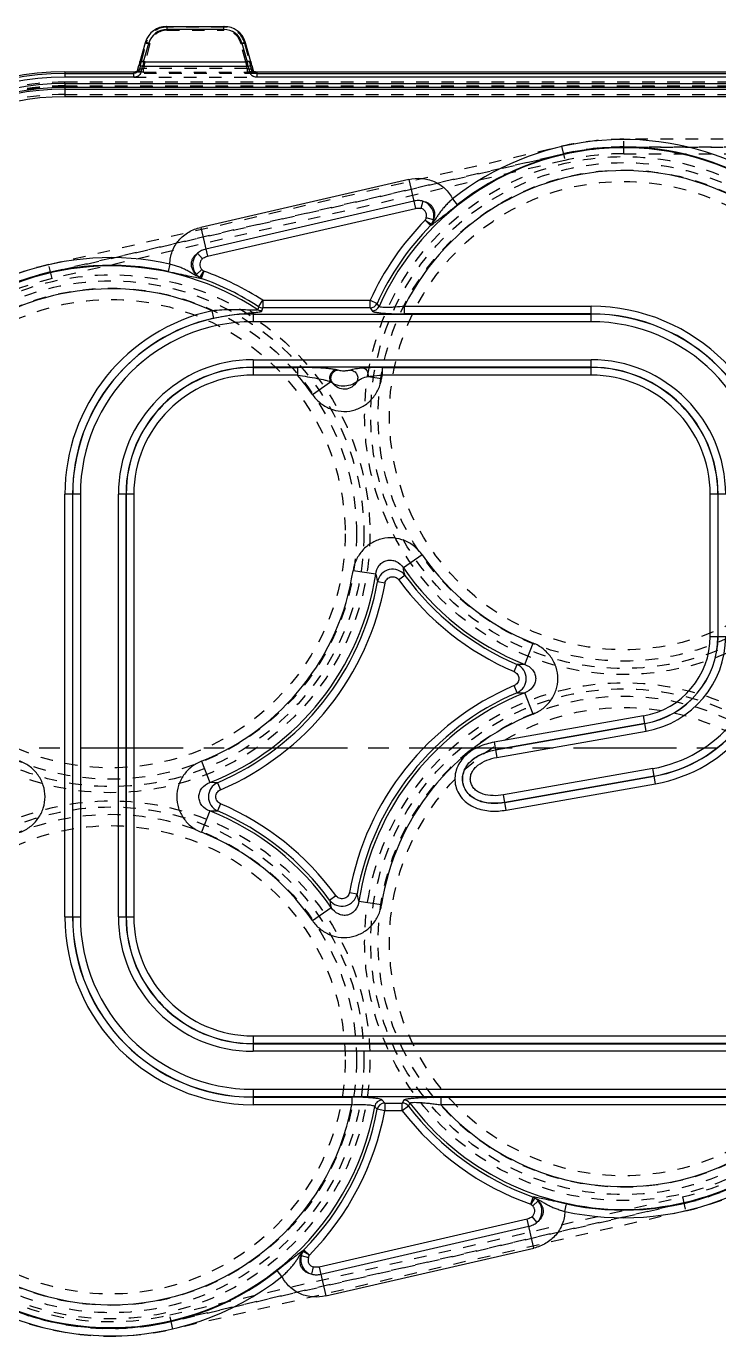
# Model space of a CAD drawing. Header units: millimetres. Extents: x -685 to 1888, y -6001 to 855.
# Drawn here: x 411.1 to 501.2, y -572.6 to -401 of the extents above; entities that cross this region are included whole.
import ezdxf

# ---------------------------------------------------------------- set-up
doc = ezdxf.new("R2010")
doc.units = ezdxf.units.MM
doc.header["$LTSCALE"] = 16.335
doc.linetypes.add('CENTER', pattern=[0.6, 0.375, -0.075, 0.075, -0.075])
doc.linetypes.add('HIDDEN', pattern=[0.2, 0.1, -0.1])
doc.layers.get('0').update_dxf_attribs({"linetype": 'CONTINUOUS'})
doc.layers.add('DEFAULT_2', color=8, linetype='HIDDEN')

msp = doc.modelspace()

# ---------------------------------------------------------------- linework, layer by layer
at = {"color": 7, "linetype": 'Continuous'}
for p, q in [((429.362, -400.997), (429.362, -401.399)), ((429.362, -400.997), (436.758, -400.997)), ((436.758, -401.399), (429.362, -401.399)), ((436.758, -401.399), (436.758, -400.997)), ((426.518, -403.161), (425.838, -405.6)), ((426.32, -405.632), (427.001, -403.192)), ((439.12, -403.192), (439.8, -405.632)), ((440.282, -405.601), (439.602, -403.161)), ((425.527, -406.751), (425.704, -406.091)), ((426.01, -406.88), (425.527, -406.751)), ((426.186, -406.22), (425.704, -406.091)), ((426.01, -406.88), (426.186, -406.22)), ((439.934, -406.22), (426.186, -406.22)), ((426.32, -405.632), (439.8, -405.632)), ((440.417, -406.091), (439.934, -406.22)), ((439.934, -406.22), (440.111, -406.88)), ((440.417, -406.091), (440.593, -406.751)), ((416.06, -406.923), (416.06, -407.625)), ((416.06, -406.923), (425.325, -406.923)), ((416.06, -407.126), (425.038, -407.126)), ((425.038, -407.625), (416.06, -407.625)), ((416.06, -408.457), (416.06, -410.16)), ((416.06, -408.457), (630.06, -408.457)), ((425.291, -406.932), (425.038, -407.126)), ((425.038, -407.625), (425.038, -407.126)), ((425.325, -406.923), (425.42, -406.913)), ((425.425, -406.912), (425.42, -406.913)), ((425.44, -406.908), (425.425, -406.912)), ((440.7, -406.913), (440.677, -406.907)), ((440.795, -406.923), (440.7, -406.913)), ((440.795, -406.923), (605.325, -406.923)), ((440.813, -406.926), (440.795, -406.923)), ((441.083, -407.126), (440.838, -406.938)), ((441.083, -407.625), (441.083, -407.126)), ((441.083, -407.126), (605.038, -407.126)), ((605.038, -407.625), (441.083, -407.625)), ((630.06, -408.955), (416.06, -408.955)), ((416.06, -409.162), (630.06, -409.162)), ((630.06, -410.16), (416.06, -410.16)), ((460.831, -420.924), (433.758, -427.164)), ((460.831, -420.924), (461.701, -424.698)), ((461.483, -423.755), (434.411, -429.994)), ((462.664, -423.761), (462.423, -424.699)), ((466.539, -423.457), (467.155, -424.238)), ((434.628, -430.938), (461.7, -424.698)), ((433.758, -427.164), (434.628, -430.938)), ((463.676, -426.933), (462.967, -426.235)), ((462.967, -426.235), (463.799, -426.732)), ((464.035, -426.203), (463.109, -425.92)), ((433.352, -430.517), (433.979, -431.255)), ((429.735, -431.94), (429.522, -432.912)), ((433.188, -433.313), (433.897, -432.653)), ((433.632, -433.685), (434.162, -432.875)), ((434.162, -432.875), (433.83, -433.812)), ((441.297, -437.499), (441.176, -437.893)), ((441.297, -437.499), (441.839, -436.665)), ((441.721, -438.056), (441.839, -437.66)), ((441.839, -436.665), (441.839, -437.66)), ((441.839, -436.665), (455.8, -436.665)), ((455.8, -437.66), (441.839, -437.66)), ((455.8, -437.66), (455.8, -436.665)), ((455.8, -436.665), (456.705, -437.077)), ((455.8, -437.66), (456.056, -438.056)), ((456.964, -437.466), (456.705, -437.077)), ((460.277, -438.432), (460.277, -437.438)), ((460.277, -437.438), (484.56, -437.438)), ((484.56, -439.449), (484.56, -437.438)), ((435.458, -438.993), (435.242, -438.022)), ((440.56, -438.267), (440.56, -439.449)), ((440.56, -438.454), (484.56, -438.454)), ((484.56, -438.432), (460.277, -438.432)), ((484.56, -439.449), (440.56, -439.449)), ((440.56, -444.397), (440.56, -446.408)), ((440.56, -444.397), (484.56, -444.397)), ((484.56, -446.408), (484.56, -444.397)), ((484.56, -445.392), (440.56, -445.392)), ((440.56, -445.414), (446.359, -445.414)), ((446.359, -445.414), (446.359, -446.408)), ((457.36, -445.414), (457.36, -446.408)), ((457.361, -445.414), (484.56, -445.414)), ((446.359, -446.408), (440.56, -446.408)), ((448.286, -448.918), (450.669, -447.27)), ((455.555, -446.577), (457.291, -446.843)), ((484.56, -446.408), (457.36, -446.408)), ((416.075, -516.923), (416.075, -461.923)), ((418.086, -461.923), (416.075, -461.923)), ((417.069, -461.923), (417.069, -516.923)), ((417.091, -516.923), (417.091, -461.923)), ((418.086, -461.923), (418.086, -516.923)), ((423.035, -516.923), (423.035, -461.923)), ((425.046, -461.923), (423.035, -461.923)), ((424.029, -461.923), (424.029, -516.923)), ((424.051, -516.923), (424.051, -461.923)), ((425.046, -461.923), (425.046, -516.923)), ((500.075, -480.423), (500.075, -461.923)), ((502.086, -461.923), (500.075, -461.923)), ((501.069, -461.923), (501.069, -480.423)), ((501.091, -480.423), (501.091, -461.923)), ((462.585, -469.812), (460.131, -471.51)), ((456.529, -472.34), (453.58, -471.888)), ((456.529, -472.34), (456.771, -473.3)), ((457.749, -473.476), (456.771, -473.3)), ((460.334, -472.479), (459.531, -473.066)), ((500.075, -480.423), (502.086, -480.423)), ((475.922, -484.075), (477.024, -481.302)), ((474.54, -485.009), (474.931, -484.094)), ((475.922, -484.075), (474.931, -484.094)), ((474.931, -487.752), (474.54, -486.837)), ((477.024, -490.543), (475.922, -487.771)), ((491.386, -490.778), (471.944, -494.206)), ((491.735, -492.758), (491.386, -490.778)), ((491.559, -491.757), (472.117, -495.186)), ((472.12, -495.207), (491.563, -491.779)), ((471.944, -494.206), (472.293, -496.187)), ((472.293, -496.187), (491.735, -492.758)), ((433.846, -496.687), (434.949, -499.459)), ((492.595, -497.632), (473.152, -501.06)), ((492.944, -499.612), (492.595, -497.632)), ((492.767, -498.611), (473.325, -502.04)), ((473.329, -502.061), (492.771, -498.633)), ((435.939, -499.479), (436.331, -500.393)), ((473.502, -503.041), (473.152, -501.06)), ((473.502, -503.041), (492.944, -499.612)), ((436.331, -502.222), (435.939, -503.136)), ((434.949, -503.156), (433.846, -505.928)), ((434.949, -503.156), (435.939, -503.136)), ((450.536, -514.752), (451.339, -514.165)), ((453.121, -513.754), (454.1, -513.93)), ((454.342, -514.891), (454.1, -513.93)), ((454.342, -514.891), (457.291, -515.343)), ((448.286, -517.418), (450.74, -515.721)), ((416.075, -516.923), (418.086, -516.923)), ((423.035, -516.923), (425.046, -516.923)), ((440.56, -532.438), (440.56, -534.449)), ((440.56, -532.438), (518.245, -532.438)), ((518.245, -533.432), (440.56, -533.432)), ((440.56, -533.454), (605.56, -533.454)), ((605.56, -534.449), (440.56, -534.449)), ((440.56, -539.397), (440.56, -541.408)), ((440.56, -539.397), (605.56, -539.397)), ((605.56, -540.392), (440.56, -540.392)), ((440.56, -540.414), (453.407, -540.414)), ((453.407, -540.414), (453.407, -541.408)), ((465.022, -540.414), (465.022, -541.408)), ((465.022, -540.414), (512.599, -540.414)), ((453.407, -541.408), (440.56, -541.408)), ((457.712, -542.181), (456.734, -541.999)), ((457.712, -541.186), (457.381, -540.79)), ((457.712, -541.186), (457.712, -542.181)), ((457.712, -541.186), (459.991, -541.186)), ((459.991, -542.181), (457.712, -542.181)), ((460.187, -540.79), (459.991, -541.186)), ((459.991, -542.181), (459.991, -541.186)), ((460.781, -541.577), (459.991, -542.181)), ((460.781, -541.577), (460.981, -541.186)), ((512.599, -541.408), (465.022, -541.408)), ((476.709, -554.356), (477.041, -553.418)), ((477.239, -553.545), (476.709, -554.356)), ((477.683, -553.918), (476.974, -554.578)), ((481.136, -555.291), (481.348, -554.319)), ((477.519, -556.713), (476.892, -555.975)), ((476.243, -556.293), (449.17, -562.532)), ((449.388, -563.476), (476.46, -557.236)), ((477.112, -560.067), (476.243, -556.293)), ((446.836, -561.027), (447.762, -561.31)), ((447.903, -560.995), (447.072, -560.498)), ((447.194, -560.297), (447.903, -560.995)), ((450.04, -566.306), (477.112, -560.067)), ((448.207, -563.469), (448.447, -562.531)), ((449.17, -562.532), (450.04, -566.306)), ((444.332, -563.773), (443.716, -562.993))]:
    msp.add_line(p, q, dxfattribs=at)
at = {"color": 1, "linetype": 'CENTER', "ltscale": 2.18358}
msp.add_line((375.293, -494.923), (670.828, -494.923), dxfattribs=at)
at = {"color": 7, "linetype": 'Continuous'}
for centre, radius, start, end in [((429.362, -403.948), 2.951, 91.23936, 161.15893), ((429.363, -403.851), 2.452, 90.00603, 164.41855), ((429.362, -403.9), 2.902, 89.99001, 91.2501), ((436.759, -403.9), 2.902, 88.74004, 90.00824), ((436.758, -403.851), 2.452, 15.58183, 89.99439), ((436.758, -403.948), 2.951, 18.84215, 88.75261), ((429.335, -403.941), 2.922, 161.1253, 164.52215), ((436.787, -403.94), 2.921, 15.47524, 18.87465), ((474.197, -419.082), 50.203, 164.42314, 165.00324), ((494.567, -421.485), 70.064, 166.92203, 167.41548), ((371.55, -421.486), 70.068, 12.58454, 13.07797), ((391.911, -419.085), 50.216, 14.99685, 15.57677), ((416.06, -441.923), 35, 90, 180), ((416.06, -441.923), 34.797, 90, 180), ((416.06, -441.923), 34.298, 90, 180), ((416.06, -441.923), 33.466, 90, 180), ((425.034, -406.614), 0.512, 296.15792, 307.48976), ((425.292, -406.47), 0.462, 269.84668, 275.644), ((425.039, -406.62), 1.005, 294.91928, 319.96777), ((425.055, -406.624), 0.989, 338.73197, 344.98877), ((441.066, -406.624), 0.989, 195.01535, 201.26046), ((441.082, -406.621), 1.004, 219.77749, 245.04728), ((441.087, -406.614), 0.512, 220.95108, 232.4837), ((440.828, -406.469), 0.463, 264.18382, 270.15129), ((416.06, -441.923), 32.967, 90, 180), ((416.06, -441.923), 32.761, 90, 180), ((416.06, -441.923), 31.763, 90, 180), ((488.81, -451.673), 34.871, 21.69164, 155.95807), ((488.81, -451.673), 35.946, 64.69398, 128.28509), ((488.81, -451.673), 34.952, 64.69536, 128.28296), ((488.81, -451.673), 31.888, 21.69165, 153.48552), ((462.107, -425.68), 1.998, 344.80603, 73.82018), ((488.81, -451.673), 36.262, 135.45292, 155.55137), ((488.81, -451.673), 35.267, 135.45292, 155.55137), ((434.692, -431.998), 1.998, 132.13653, 221.1543), ((422.06, -467.058), 35.946, 77.67295, 205.30613), ((422.06, -467.058), 34.952, 77.67433, 205.30399), ((422.06, -467.058), 34.871, 56.7574, 248.30836), ((422.06, -467.058), 35.267, 56.94467, 70.50506), ((422.06, -467.058), 36.262, 56.94467, 70.50506), ((422.06, -467.058), 31.888, 65.58264, 248.30835), ((455.792, -436.653), 1.006, 270.43554, 335.12761), ((456.049, -437.049), 1.006, 270.42663, 335.51368), ((484.56, -461.923), 24.485, 0, 90), ((440.56, -461.923), 24.485, 102.54449, 180), ((440.56, -461.923), 23.491, 102.54449, 180), ((440.56, -461.923), 23.469, 90, 180), ((484.56, -461.923), 23.491, 0, 90), ((484.56, -461.923), 23.469, 0, 90), ((440.56, -461.923), 22.474, 90, 180), ((484.56, -461.923), 22.474, 0, 90), ((440.56, -461.923), 17.526, 90, 180), ((484.56, -461.923), 17.526, 0, 90), ((440.56, -461.923), 16.531, 90, 180), ((440.56, -461.923), 16.509, 90, 180), ((484.56, -461.923), 16.531, 0, 90), ((484.56, -461.923), 16.509, 0, 90), ((440.56, -461.923), 15.515, 90, 180), ((422.06, -467.058), 31.888, 34.67062, 40.35822), ((488.81, -451.673), 31.888, 170.497, 171.28733), ((484.56, -461.923), 15.515, 0, 90), ((488.81, -451.673), 31.888, 214.67061, 248.30837), ((422.06, -467.058), 31.888, 291.69163, 351.28734), ((458.734, -473.678), 2, 36.85312, 169.10384), ((488.81, -451.673), 34.871, 214.6707, 248.30827), ((422.06, -467.058), 34.871, 291.69173, 351.28724), ((422.06, -467.058), 35.267, 293.17475, 349.80422), ((422.06, -467.058), 36.262, 293.17473, 349.80424), ((488.81, -451.673), 36.262, 216.15371, 246.82526), ((488.81, -451.673), 35.267, 216.15372, 246.82525), ((489.56, -480.423), 10.515, 279.99975, 0), ((489.56, -480.423), 11.509, 279.99997, 0), ((489.56, -480.423), 11.531, 279.99997, 0), ((489.56, -480.423), 12.526, 279.99978, 360), ((489.56, -480.423), 17.474, 280.00003, 0), ((489.56, -480.423), 18.469, 280.00003, 360), ((474.122, -485.923), 2, 293.87415, 66.12486), ((488.81, -520.173), 36.262, 113.17473, 169.80424), ((488.81, -520.173), 35.267, 113.17475, 169.80422), ((488.81, -520.173), 34.871, 111.69173, 171.28724), ((488.81, -520.173), 31.888, 111.69163, 171.28734), ((489.56, -480.423), 18.491, 280.00003, 321.40591), ((489.56, -480.423), 19.485, 280.00003, 321.40591), ((436.749, -501.308), 2, 113.87477, 246.12426), ((422.06, -535.558), 36.262, 36.15371, 66.82526), ((422.06, -535.558), 34.871, 111.69164, 350.0013), ((422.06, -535.558), 34.871, 34.6707, 68.30827), ((422.06, -535.558), 35.267, 36.15372, 66.82525), ((422.06, -535.558), 31.888, 111.69166, 349.42748), ((422.06, -535.558), 31.888, 34.67061, 68.30837), ((452.136, -513.552), 2, 216.85374, 349.10323), ((440.56, -516.923), 24.485, 180, 270), ((440.56, -516.923), 23.491, 180, 270), ((440.56, -516.923), 23.469, 180, 270), ((440.56, -516.923), 22.474, 180, 270), ((440.56, -516.923), 17.526, 180, 270), ((440.56, -516.923), 16.531, 180, 270), ((440.56, -516.923), 16.509, 180, 270), ((440.56, -516.923), 15.515, 180, 270), ((422.06, -535.558), 35.946, 154.69398, 308.28509), ((422.06, -535.558), 34.952, 154.69536, 308.28297), ((422.06, -535.558), 35.267, 315.45292, 349.47577), ((422.06, -535.558), 36.262, 315.45291, 349.47577), ((268.314, -703.474), 248.146, 40.59623, 40.71404), ((457.723, -542.193), 1.007, 90.60267, 168.88528), ((488.81, -520.173), 36.262, 217.36701, 250.50505), ((459.985, -542.192), 1.006, 37.68212, 88.78667), ((460.182, -541.796), 1.006, 37.3828, 89.67878), ((488.81, -520.173), 35.267, 217.36701, 250.50505), ((488.81, -520.173), 34.871, 217.05474, 322.94526), ((488.81, -520.173), 31.888, 221.75488, 318.24512), ((488.81, -520.173), 35.946, 257.67295, 322.88116), ((488.81, -520.173), 34.952, 257.67434, 322.88116), ((411.06, -552.923), 30, 180, 270), ((411.06, -552.923), 29.797, 180, 270), ((476.178, -555.232), 1.998, 312.13755, 41.15338), ((448.764, -561.551), 1.998, 164.80616, 253.82013)]:
    msp.add_arc(centre, radius, start, end, dxfattribs=at)
for points, knots in [([(427.001, -403.192), (426.937, -403.175), (426.824, -403.149), (426.692, -403.129), (426.606, -403.128), (426.56, -403.129), (426.518, -403.145), (426.518, -403.161)], [0, 0, 0, 0, 0.3965641, 0.6976746, 0.8101561, 0.9014544, 1, 1, 1, 1]), ([(439.602, -403.161), (439.602, -403.145), (439.56, -403.129), (439.515, -403.128), (439.429, -403.129), (439.297, -403.149), (439.184, -403.175), (439.12, -403.192)], [0, 0, 0, 0, 0.098543, 0.1898416, 0.302322, 0.6034405, 1, 1, 1, 1]), ([(425.838, -405.6), (425.838, -405.585), (425.877, -405.569), (425.923, -405.567), (425.984, -405.568), (426.056, -405.576), (426.171, -405.595), (426.26, -405.615), (426.32, -405.632)], [0, 0, 0, 0, 0.0923866, 0.1822759, 0.3027473, 0.4502747, 0.6203843, 1, 1, 1, 1]), ([(439.8, -405.632), (439.861, -405.615), (439.95, -405.595), (440.065, -405.576), (440.137, -405.568), (440.197, -405.567), (440.243, -405.569), (440.283, -405.585), (440.282, -405.6)], [0, 0, 0, 0, 0.3798753, 0.5502052, 0.6976916, 0.8179994, 0.9077731, 1, 1, 1, 1]), ([(440.111, -406.88), (440.175, -406.864), (440.311, -406.829), (440.402, -406.799), (440.638, -406.741), (440.593, -406.751)], [0, 0, 0, 0, 0.3952582, 0.7263396, 1, 1, 1, 1]), ([(425.325, -406.923), (425.321, -406.923), (425.312, -406.925), (425.302, -406.927), (425.297, -406.929)], [0, 0, 0, 0, 0.3805544, 1, 1, 1, 1]), ([(440.83, -406.932), (440.829, -406.93), (440.822, -406.928), (440.817, -406.927), (440.813, -406.926)], [0, 0, 0, 0, 0.31677, 1, 1, 1, 1]), ([(460.831, -420.924), (461.375, -420.799), (462.511, -420.711), (464.167, -421.115), (465.604, -422.04), (466.29, -422.958), (466.539, -423.457)], [0, 0, 0, 0, 0.2501446, 0.500177, 0.7501331, 1, 1, 1, 1]), ([(462.664, -423.761), (462.47, -423.712), (462.071, -423.663), (461.674, -423.711), (461.483, -423.755)], [0, 0, 0, 0, 0.5050789, 1, 1, 1, 1]), ([(462.664, -423.761), (462.926, -423.805), (463.32, -423.944), (463.748, -424.283), (463.999, -424.619), (464.154, -425.007), (464.221, -425.549), (464.135, -425.957), (464.035, -426.203)], [0, 0, 0, 0, 0.2459115, 0.372434, 0.5001995, 0.6281093, 0.7544147, 1, 1, 1, 1]), ([(466.539, -423.457), (466.383, -423.59), (466.089, -423.866), (465.674, -424.285), (465.293, -424.697), (464.962, -425.112), (464.672, -425.531), (464.311, -426.086), (464.015, -426.484), (463.799, -426.732)], [0, 0, 0, 0, 0.1432355, 0.2820854, 0.4130729, 0.5360347, 0.6539279, 0.7692405, 1, 1, 1, 1]), ([(461.7, -424.698), (461.761, -424.684), (462, -424.643), (462.249, -424.654), (462.423, -424.699)], [0, 0, 0, 0, 0.2562297, 1, 1, 1, 1]), ([(463.109, -425.92), (463.147, -425.796), (463.175, -425.53), (463.057, -425.146), (462.791, -424.846), (462.549, -424.732), (462.423, -424.699)], [0, 0, 0, 0, 0.250037, 0.5000296, 0.7499978, 1, 1, 1, 1]), ([(463.676, -426.933), (463.886, -426.78), (464.361, -426.432), (465.154, -425.822), (466.1, -425.073), (466.789, -424.527), (467.156, -424.237)], [0, 0, 0, 0, 0.1773133, 0.400947, 0.6814413, 1, 1, 1, 1]), ([(429.735, -431.94), (429.74, -431.381), (429.955, -430.256), (430.841, -428.795), (432.155, -427.708), (433.213, -427.289), (433.758, -427.164)], [0, 0, 0, 0, 0.2498854, 0.499818, 0.749839, 1, 1, 1, 1]), ([(463.109, -425.92), (463.1, -425.947), (463.063, -426.057), (463.012, -426.161), (462.968, -426.236)], [0, 0, 0, 0, 0.2462344, 1, 1, 1, 1]), ([(463.799, -426.732), (463.791, -426.751), (463.758, -426.823), (463.714, -426.889), (463.676, -426.933)], [0, 0, 0, 0, 0.2616853, 1, 1, 1, 1]), ([(463.799, -426.732), (463.823, -426.691), (463.918, -426.522), (463.992, -426.342), (464.035, -426.203)], [0, 0, 0, 0, 0.2477171, 1, 1, 1, 1]), ([(433.188, -433.313), (432.99, -433.135), (432.734, -432.806), (432.557, -432.289), (432.527, -431.871), (432.606, -431.46), (432.843, -430.968), (433.135, -430.671), (433.352, -430.517)], [0, 0, 0, 0, 0.2457978, 0.3723309, 0.5001044, 0.6280048, 0.7543013, 1, 1, 1, 1]), ([(434.411, -429.994), (434.22, -430.038), (433.842, -430.17), (433.505, -430.387), (433.352, -430.517)], [0, 0, 0, 0, 0.4948748, 1, 1, 1, 1]), ([(433.632, -433.685), (433.479, -433.62), (433.179, -433.483), (432.747, -433.242), (432.321, -432.986), (431.876, -432.738), (431.397, -432.509), (430.875, -432.303), (430.317, -432.112), (429.932, -431.995), (429.735, -431.94)], [0, 0, 0, 0, 0.1160422, 0.2306939, 0.3465005, 0.463984, 0.5870421, 0.7180166, 0.8567453, 1, 1, 1, 1]), ([(433.979, -431.255), (433.88, -431.339), (433.712, -431.548), (433.605, -431.935), (433.666, -432.331), (433.808, -432.558), (433.897, -432.653)], [0, 0, 0, 0, 0.2500368, 0.5000291, 0.7499978, 1, 1, 1, 1]), ([(433.979, -431.255), (434.024, -431.217), (434.219, -431.073), (434.45, -430.979), (434.628, -430.938)], [0, 0, 0, 0, 0.2442831, 1, 1, 1, 1]), ([(429.521, -432.911), (429.978, -433.011), (430.837, -433.2), (432.015, -433.46), (432.995, -433.661), (433.574, -433.766), (433.83, -433.812)], [0, 0, 0, 0, 0.3185761, 0.5990602, 0.8226901, 1, 1, 1, 1]), ([(433.188, -433.313), (433.221, -433.349), (433.358, -433.486), (433.511, -433.606), (433.632, -433.685)], [0, 0, 0, 0, 0.2530206, 1, 1, 1, 1]), ([(433.83, -433.812), (433.813, -433.805), (433.742, -433.771), (433.677, -433.725), (433.632, -433.685)], [0, 0, 0, 0, 0.2391951, 1, 1, 1, 1]), ([(434.162, -432.875), (434.137, -432.859), (434.043, -432.793), (433.955, -432.716), (433.897, -432.653)], [0, 0, 0, 0, 0.2538179, 1, 1, 1, 1]), ([(460.277, -437.438), (459.882, -437.487), (459.303, -437.547), (458.557, -437.594), (458.065, -437.61), (457.645, -437.606), (457.319, -437.584), (457.11, -437.549), (457.004, -437.507), (456.971, -437.48), (456.965, -437.466)], [0, 0, 0, 0, 0.3564798, 0.5215739, 0.6706267, 0.7978036, 0.8973648, 0.9646064, 0.9858964, 1, 1, 1, 1]), ([(440.142, -437.947), (439.77, -437.933), (438.991, -437.903), (437.356, -437.888), (436.094, -437.947), (435.242, -438.022)], [0, 0, 0, 0, 0.2276749, 0.4768037, 1, 1, 1, 1]), ([(435.458, -438.993), (436.339, -438.797), (437.652, -438.566), (439.36, -438.37), (440.174, -438.3), (440.56, -438.267)], [0, 0, 0, 0, 0.5253093, 0.7742701, 1, 1, 1, 1]), ([(441.176, -437.893), (441.174, -437.904), (441.138, -437.925), (441.073, -437.937), (440.971, -437.95), (440.785, -437.959), (440.504, -437.959), (440.269, -437.952), (440.141, -437.947)], [0, 0, 0, 0, 0.0339014, 0.1000301, 0.1984494, 0.3240793, 0.6356123, 1, 1, 1, 1]), ([(440.56, -438.267), (440.519, -438.262), (440.346, -438.207), (440.214, -438.064), (440.142, -437.947)], [0, 0, 0, 0, 0.2305854, 1, 1, 1, 1]), ([(440.56, -438.267), (440.708, -438.255), (440.979, -438.23), (441.297, -438.189), (441.501, -438.151), (441.61, -438.123), (441.681, -438.096), (441.717, -438.07), (441.721, -438.056)], [0, 0, 0, 0, 0.3741638, 0.6832827, 0.8046772, 0.8988221, 0.9633652, 1, 1, 1, 1]), ([(441.721, -438.056), (441.673, -438.055), (441.482, -438.04), (441.296, -437.971), (441.176, -437.893)], [0, 0, 0, 0, 0.2521091, 1, 1, 1, 1]), ([(456.056, -438.056), (456.067, -438.073), (456.111, -438.104), (456.198, -438.14), (456.323, -438.177), (456.559, -438.228), (456.935, -438.283), (457.469, -438.336), (458.095, -438.379), (458.787, -438.41), (459.522, -438.428), (460.023, -438.432), (460.277, -438.432)], [0, 0, 0, 0, 0.0142006, 0.036241, 0.0666603, 0.1054107, 0.2061415, 0.3339779, 0.4830249, 0.6474041, 0.8215949, 1, 1, 1, 1]), ([(451.464, -445.726), (451.345, -445.694), (451.063, -445.643), (450.584, -445.582), (450.006, -445.53), (449.105, -445.471), (447.881, -445.426), (446.876, -445.414), (446.359, -445.414)], [0, 0, 0, 0, 0.07192, 0.1678691, 0.2826347, 0.411567, 0.6968879, 1, 1, 1, 1]), ([(451.464, -445.726), (451.306, -445.732), (451.055, -445.813), (450.793, -446.043), (450.631, -446.28), (450.544, -446.552), (450.519, -446.893), (450.592, -447.137), (450.669, -447.27)], [0, 0, 0, 0, 0.230112, 0.3644926, 0.5045389, 0.6438605, 0.7765925, 1, 1, 1, 1]), ([(451.633, -445.779), (451.467, -445.784), (451.199, -445.864), (450.918, -446.106), (450.744, -446.362), (450.663, -446.662), (450.663, -447.034), (450.777, -447.291), (450.881, -447.42)], [0, 0, 0, 0, 0.2250145, 0.3589571, 0.4992035, 0.6396345, 0.7740216, 1, 1, 1, 1]), ([(451.633, -445.779), (451.621, -445.774), (451.565, -445.754), (451.508, -445.737), (451.464, -445.726)], [0, 0, 0, 0, 0.2194042, 1, 1, 1, 1]), ([(453.235, -445.75), (453.148, -445.78), (452.906, -445.839), (452.46, -445.887), (452.009, -445.874), (451.72, -445.813), (451.633, -445.779)], [0, 0, 0, 0, 0.1690637, 0.4592196, 0.8269943, 1, 1, 1, 1]), ([(454.976, -445.493), (454.617, -445.52), (454.128, -445.566), (453.549, -445.665), (453.326, -445.719), (453.235, -445.75)], [0, 0, 0, 0, 0.6114456, 0.8351317, 1, 1, 1, 1]), ([(453.235, -445.75), (453.41, -445.756), (453.765, -445.874), (454.111, -446.278), (454.232, -446.784), (454.147, -447.119), (454.063, -447.268)], [0, 0, 0, 0, 0.2581847, 0.5175488, 0.7488599, 1, 1, 1, 1]), ([(457.361, -445.414), (457.149, -445.414), (456.354, -445.42), (455.558, -445.45), (454.976, -445.493)], [0, 0, 0, 0, 0.2653621, 1, 1, 1, 1]), ([(454.976, -445.493), (455.166, -445.521), (455.363, -445.762), (455.477, -446.052), (455.538, -446.284), (455.555, -446.462), (455.555, -446.577)], [0, 0, 0, 0, 0.4462974, 0.5897418, 0.7339146, 1, 1, 1, 1]), ([(446.359, -446.408), (446.796, -446.471), (447.643, -446.601), (448.839, -446.812), (449.737, -446.998), (450.327, -447.152), (450.568, -447.229), (450.669, -447.27)], [0, 0, 0, 0, 0.3009816, 0.5839403, 0.8280387, 0.9255966, 1, 1, 1, 1]), ([(448.286, -448.918), (448.568, -449.326), (449.252, -450.067), (450.549, -450.84), (452.019, -451.195), (453.528, -451.088), (454.931, -450.523), (456.097, -449.561), (456.925, -448.299), (457.216, -447.333), (457.291, -446.843)], [0, 0, 0, 0, 0.1250475, 0.2500705, 0.3750479, 0.5000317, 0.6250105, 0.7499789, 0.8749753, 1, 1, 1, 1]), ([(450.669, -447.269), (450.688, -447.282), (450.76, -447.332), (450.83, -447.382), (450.881, -447.42)], [0, 0, 0, 0, 0.2635259, 1, 1, 1, 1]), ([(454.063, -447.268), (453.909, -447.544), (453.477, -448.032), (452.543, -448.333), (451.584, -448.105), (451.083, -447.675), (450.881, -447.42)], [0, 0, 0, 0, 0.2506684, 0.4942318, 0.7418142, 1, 1, 1, 1]), ([(454.063, -447.268), (453.886, -447.417), (453.396, -447.688), (452.519, -447.876), (451.614, -447.806), (451.071, -447.568), (450.881, -447.42)], [0, 0, 0, 0, 0.2060816, 0.4878342, 0.786522, 1, 1, 1, 1]), ([(454.063, -447.268), (454.259, -447.106), (454.723, -446.79), (455.262, -446.636), (455.555, -446.577)], [0, 0, 0, 0, 0.4609637, 1, 1, 1, 1]), ([(455.555, -446.577), (455.692, -446.557), (456.292, -446.481), (456.895, -446.433), (457.36, -446.408)], [0, 0, 0, 0, 0.2294871, 1, 1, 1, 1]), ([(462.585, -469.812), (462.302, -469.404), (461.618, -468.663), (460.321, -467.891), (458.851, -467.536), (457.343, -467.643), (455.94, -468.207), (454.774, -469.17), (453.946, -470.432), (453.655, -471.397), (453.58, -471.888)], [0, 0, 0, 0, 0.1250472, 0.2500704, 0.3750489, 0.5000326, 0.625011, 0.7499781, 0.8749745, 1, 1, 1, 1]), ([(456.529, -472.34), (456.578, -471.923), (456.815, -471.298), (457.435, -470.737), (458, -470.491), (458.615, -470.465), (459.418, -470.698), (459.905, -471.156), (460.131, -471.51)], [0, 0, 0, 0, 0.2549549, 0.3787355, 0.5000052, 0.6212722, 0.7450568, 1, 1, 1, 1]), ([(460.334, -472.479), (460.318, -472.4), (460.25, -472.077), (460.182, -471.754), (460.131, -471.51)], [0, 0, 0, 0, 0.2447141, 1, 1, 1, 1]), ([(457.749, -473.476), (457.783, -473.287), (457.962, -472.92), (458.489, -472.612), (459.097, -472.658), (459.418, -472.911), (459.531, -473.066)], [0, 0, 0, 0, 0.2502707, 0.5000111, 0.7497491, 1, 1, 1, 1]), ([(477.024, -490.543), (477.486, -490.36), (478.361, -489.86), (479.405, -488.769), (480.081, -487.417), (480.316, -485.923), (480.081, -484.428), (479.405, -483.076), (478.361, -481.986), (477.486, -481.486), (477.024, -481.302)], [0, 0, 0, 0, 0.1250472, 0.2500704, 0.3750489, 0.5000326, 0.625011, 0.7499781, 0.8749745, 1, 1, 1, 1]), ([(474.54, -485.009), (474.717, -485.084), (475.035, -485.34), (475.216, -485.923), (475.035, -486.506), (474.717, -486.762), (474.54, -486.837)], [0, 0, 0, 0, 0.2502707, 0.5000111, 0.7497491, 1, 1, 1, 1]), ([(475.922, -484.075), (476.317, -484.216), (476.873, -484.588), (477.28, -485.317), (477.393, -485.923), (477.28, -486.529), (476.872, -487.258), (476.317, -487.63), (475.922, -487.771)], [0, 0, 0, 0, 0.2549549, 0.3787355, 0.5000052, 0.6212722, 0.7450568, 1, 1, 1, 1]), ([(474.931, -487.752), (475.012, -487.753), (475.342, -487.76), (475.672, -487.766), (475.922, -487.771)], [0, 0, 0, 0, 0.2447141, 1, 1, 1, 1]), ([(471.944, -494.206), (471.281, -494.323), (469.969, -494.703), (468.19, -495.777), (466.926, -497.508), (466.693, -499.686), (467.657, -501.654), (469.437, -502.848), (471.475, -503.249), (472.839, -503.157), (473.502, -503.041)], [0, 0, 0, 0, 0.1228339, 0.2470617, 0.3730875, 0.4999758, 0.6268775, 0.7529044, 0.8771538, 1, 1, 1, 1]), ([(473.329, -502.061), (472.744, -502.164), (471.568, -502.245), (469.867, -501.92), (468.456, -500.991), (467.722, -499.505), (467.904, -497.858), (468.912, -496.502), (470.4, -495.615), (471.531, -495.289), (472.117, -495.186)], [0, 0, 0, 0, 0.1336984, 0.2624868, 0.3836182, 0.4999906, 0.6164323, 0.7375409, 0.8663143, 1, 1, 1, 1]), ([(473.325, -502.04), (472.815, -502.129), (471.761, -502.215), (470.425, -502.023), (469.405, -501.586), (468.699, -501.066), (468.149, -500.349), (467.845, -499.483), (467.835, -498.566), (468.105, -497.706), (468.592, -496.976), (469.207, -496.397), (469.893, -495.949), (470.851, -495.507), (471.611, -495.297), (472.12, -495.207)], [0, 0, 0, 0, 0.1165445, 0.2366292, 0.2996199, 0.3648535, 0.4318677, 0.4998533, 0.5678309, 0.6348568, 0.6998156, 0.7630546, 0.8240022, 0.883458, 1, 1, 1, 1]), ([(410.274, -505.928), (410.736, -505.745), (411.611, -505.244), (412.655, -504.154), (413.331, -502.801), (413.566, -501.307), (413.331, -499.813), (412.655, -498.461), (411.611, -497.371), (410.736, -496.871), (410.274, -496.687)], [0, 0, 0, 0, 0.1250472, 0.2500704, 0.3750489, 0.5000326, 0.625011, 0.7499781, 0.8749745, 1, 1, 1, 1]), ([(433.846, -496.687), (433.385, -496.871), (432.51, -497.371), (431.466, -498.461), (430.79, -499.814), (430.554, -501.308), (430.79, -502.802), (431.466, -504.154), (432.51, -505.245), (433.385, -505.745), (433.846, -505.928)], [0, 0, 0, 0, 0.1250472, 0.2500704, 0.3750489, 0.5000326, 0.625011, 0.7499781, 0.8749745, 1, 1, 1, 1]), ([(473.152, -501.06), (472.709, -501.138), (471.818, -501.212), (470.709, -501.059), (469.916, -500.721), (469.412, -500.355), (469.044, -499.872), (468.84, -499.308), (468.838, -498.709), (469.019, -498.129), (469.368, -497.612), (469.998, -497.023), (470.987, -496.501), (471.85, -496.265), (472.293, -496.187)], [0, 0, 0, 0, 0.132314, 0.2615345, 0.3240014, 0.3841823, 0.4426679, 0.4999888, 0.5573139, 0.6158077, 0.675998, 0.7384712, 0.8676866, 1, 1, 1, 1]), ([(434.949, -503.156), (434.554, -503.015), (433.998, -502.643), (433.59, -501.913), (433.477, -501.308), (433.59, -500.702), (433.998, -499.972), (434.554, -499.601), (434.949, -499.459)], [0, 0, 0, 0, 0.2549549, 0.3787354, 0.5000052, 0.6212722, 0.7450568, 1, 1, 1, 1]), ([(435.939, -499.479), (435.859, -499.477), (435.528, -499.471), (435.198, -499.464), (434.949, -499.459)], [0, 0, 0, 0, 0.2447141, 1, 1, 1, 1]), ([(436.331, -502.222), (436.154, -502.146), (435.836, -501.89), (435.655, -501.308), (435.836, -500.725), (436.154, -500.469), (436.331, -500.393)], [0, 0, 0, 0, 0.2502707, 0.5000111, 0.7497491, 1, 1, 1, 1]), ([(450.536, -514.752), (450.553, -514.831), (450.621, -515.154), (450.688, -515.477), (450.74, -515.721)], [0, 0, 0, 0, 0.2447141, 1, 1, 1, 1]), ([(454.342, -514.891), (454.293, -515.308), (454.055, -515.933), (453.436, -516.494), (452.871, -516.74), (452.255, -516.766), (451.453, -516.532), (450.966, -516.075), (450.74, -515.721)], [0, 0, 0, 0, 0.254955, 0.3787355, 0.5000052, 0.6212722, 0.7450568, 1, 1, 1, 1]), ([(453.121, -513.754), (453.087, -513.943), (452.909, -514.311), (452.382, -514.618), (451.774, -514.572), (451.453, -514.32), (451.339, -514.165)], [0, 0, 0, 0, 0.2502707, 0.5000111, 0.7497491, 1, 1, 1, 1]), ([(448.286, -517.418), (448.568, -517.826), (449.252, -518.567), (450.55, -519.339), (452.019, -519.695), (453.528, -519.588), (454.931, -519.023), (456.097, -518.061), (456.925, -516.799), (457.216, -515.833), (457.291, -515.343)], [0, 0, 0, 0, 0.1250472, 0.2500704, 0.3750489, 0.5000326, 0.625011, 0.7499781, 0.8749745, 1, 1, 1, 1]), ([(457.381, -540.79), (457.368, -540.774), (457.324, -540.745), (457.193, -540.69), (456.946, -540.631), (456.561, -540.569), (456.068, -540.515), (455.485, -540.471), (454.588, -540.426), (453.887, -540.414), (453.407, -540.414)], [0, 0, 0, 0, 0.015479, 0.0381664, 0.1064468, 0.2044266, 0.3291943, 0.4764297, 0.6411052, 1, 1, 1, 1]), ([(460.187, -540.79), (460.197, -540.771), (460.25, -540.736), (460.352, -540.698), (460.506, -540.659), (460.704, -540.623), (460.945, -540.588), (461.334, -540.544), (461.886, -540.5), (462.608, -540.46), (463.386, -540.433), (464.197, -540.417), (464.746, -540.414), (465.022, -540.414)], [0, 0, 0, 0, 0.013354, 0.0359982, 0.0684416, 0.1102081, 0.1603645, 0.2179128, 0.3508858, 0.5011845, 0.6624426, 0.8298901, 1, 1, 1, 1]), ([(453.407, -541.408), (453.77, -541.387), (454.3, -541.369), (454.978, -541.376), (455.417, -541.396), (455.787, -541.429), (456.076, -541.475), (456.262, -541.523), (456.361, -541.571), (456.393, -541.598), (456.402, -541.612)], [0, 0, 0, 0, 0.3597108, 0.5243087, 0.6709518, 0.7943921, 0.8915034, 0.9600456, 0.9833736, 1, 1, 1, 1]), ([(457.381, -540.79), (457.268, -540.791), (457.036, -540.838), (456.632, -541.063), (456.443, -541.391), (456.402, -541.612)], [0, 0, 0, 0, 0.2478091, 0.5070933, 1, 1, 1, 1]), ([(460.981, -541.186), (460.987, -541.17), (461.03, -541.142), (461.114, -541.121), (461.242, -541.102), (461.484, -541.086), (461.866, -541.089), (462.395, -541.114), (462.999, -541.162), (463.649, -541.229), (464.329, -541.312), (464.79, -541.375), (465.022, -541.408)], [0, 0, 0, 0, 0.0123641, 0.0338898, 0.065264, 0.106079, 0.2128565, 0.3457685, 0.4961421, 0.6581711, 0.8271519, 1, 1, 1, 1]), ([(476.709, -554.356), (476.733, -554.372), (476.828, -554.438), (476.915, -554.515), (476.974, -554.578)], [0, 0, 0, 0, 0.2537917, 1, 1, 1, 1]), ([(477.041, -553.418), (477.058, -553.426), (477.129, -553.46), (477.194, -553.506), (477.239, -553.545)], [0, 0, 0, 0, 0.239195, 1, 1, 1, 1]), ([(481.349, -554.319), (480.893, -554.219), (480.034, -554.03), (478.855, -553.771), (477.876, -553.57), (477.297, -553.464), (477.041, -553.418)], [0, 0, 0, 0, 0.318576, 0.5990601, 0.8226902, 1, 1, 1, 1]), ([(477.239, -553.545), (477.391, -553.611), (477.691, -553.747), (478.124, -553.988), (478.55, -554.244), (478.994, -554.493), (479.474, -554.721), (479.996, -554.927), (480.554, -555.118), (480.939, -555.235), (481.136, -555.29)], [0, 0, 0, 0, 0.116041, 0.2306925, 0.3465004, 0.4639829, 0.58704, 0.7180147, 0.856745, 1, 1, 1, 1]), ([(477.683, -553.918), (477.649, -553.882), (477.513, -553.745), (477.36, -553.625), (477.239, -553.545)], [0, 0, 0, 0, 0.2529922, 1, 1, 1, 1]), ([(477.683, -553.918), (477.88, -554.096), (478.137, -554.425), (478.314, -554.942), (478.344, -555.36), (478.265, -555.771), (478.028, -556.263), (477.736, -556.56), (477.519, -556.714)], [0, 0, 0, 0, 0.2457978, 0.3723309, 0.5001044, 0.6280048, 0.7543013, 1, 1, 1, 1]), ([(476.892, -555.975), (476.847, -556.014), (476.652, -556.158), (476.421, -556.251), (476.243, -556.293)], [0, 0, 0, 0, 0.2442835, 1, 1, 1, 1]), ([(476.892, -555.975), (476.991, -555.891), (477.159, -555.682), (477.266, -555.296), (477.205, -554.899), (477.062, -554.673), (476.974, -554.578)], [0, 0, 0, 0, 0.2500368, 0.5000291, 0.7499978, 1, 1, 1, 1]), ([(481.136, -555.291), (481.131, -555.849), (480.916, -556.974), (480.029, -558.435), (478.716, -559.523), (477.657, -559.941), (477.112, -560.067)], [0, 0, 0, 0, 0.2498854, 0.4998181, 0.749839, 1, 1, 1, 1]), ([(476.46, -557.236), (476.651, -557.192), (477.029, -557.061), (477.366, -556.843), (477.519, -556.714)], [0, 0, 0, 0, 0.4948751, 1, 1, 1, 1]), ([(447.194, -560.297), (446.984, -560.451), (446.51, -560.799), (445.717, -561.409), (444.77, -562.158), (444.082, -562.704), (443.715, -562.993)], [0, 0, 0, 0, 0.1773265, 0.400977, 0.6814909, 1, 1, 1, 1]), ([(444.332, -563.773), (444.489, -563.643), (444.783, -563.366), (445.195, -562.945), (445.578, -562.534), (445.909, -562.118), (446.199, -561.7), (446.559, -561.144), (446.856, -560.747), (447.072, -560.498)], [0, 0, 0, 0, 0.1432012, 0.2820704, 0.413065, 0.536016, 0.6539471, 0.7692837, 1, 1, 1, 1]), ([(448.207, -563.469), (447.944, -563.426), (447.551, -563.287), (447.123, -562.947), (446.872, -562.612), (446.716, -562.223), (446.65, -561.681), (446.736, -561.274), (446.836, -561.027)], [0, 0, 0, 0, 0.2459115, 0.372434, 0.5001995, 0.6281093, 0.7544147, 1, 1, 1, 1]), ([(447.072, -560.498), (447.047, -560.539), (446.953, -560.708), (446.878, -560.888), (446.836, -561.027)], [0, 0, 0, 0, 0.2477214, 1, 1, 1, 1]), ([(447.072, -560.498), (447.08, -560.479), (447.113, -560.408), (447.157, -560.341), (447.194, -560.297)], [0, 0, 0, 0, 0.2616837, 1, 1, 1, 1]), ([(447.762, -561.31), (447.77, -561.283), (447.808, -561.174), (447.859, -561.07), (447.903, -560.995)], [0, 0, 0, 0, 0.2462383, 1, 1, 1, 1]), ([(447.762, -561.31), (447.724, -561.435), (447.695, -561.701), (447.814, -562.084), (448.079, -562.385), (448.322, -562.499), (448.447, -562.531)], [0, 0, 0, 0, 0.250037, 0.5000296, 0.7499978, 1, 1, 1, 1]), ([(449.17, -562.532), (449.11, -562.546), (448.871, -562.588), (448.622, -562.576), (448.447, -562.531)], [0, 0, 0, 0, 0.2562298, 1, 1, 1, 1]), ([(450.04, -566.306), (449.495, -566.432), (448.36, -566.519), (446.703, -566.116), (445.267, -565.191), (444.581, -564.273), (444.332, -563.773)], [0, 0, 0, 0, 0.2501446, 0.500177, 0.7501331, 1, 1, 1, 1]), ([(448.207, -563.469), (448.401, -563.519), (448.799, -563.567), (449.197, -563.52), (449.388, -563.476)], [0, 0, 0, 0, 0.505079, 1, 1, 1, 1])]:
    msp.add_open_spline(points, degree=3, knots=knots, dxfattribs=at)
for points in [[(425.527, -406.751), (425.499, -406.855), (425.432, -406.955), (425.346, -407.021)], [(440.7, -406.95), (440.65, -406.893), (440.613, -406.823), (440.593, -406.751)], [(425.26, -407.074), (425.192, -407.108), (425.114, -407.126), (425.038, -407.126)], [(425.462, -407.532), (425.331, -407.592), (425.183, -407.625), (425.038, -407.625)], [(425.426, -406.913), (425.397, -406.921), (425.367, -406.927), (425.338, -406.93)], [(425.976, -406.982), (425.936, -407.085), (425.879, -407.182), (425.808, -407.267)], [(440.31, -407.263), (440.24, -407.18), (440.184, -407.084), (440.145, -406.982)], [(441.083, -407.625), (440.938, -407.625), (440.79, -407.592), (440.658, -407.531)], [(440.782, -406.93), (440.743, -406.926), (440.705, -406.917), (440.669, -406.905)], [(441.083, -407.126), (440.974, -407.126), (440.861, -407.087), (440.775, -407.021)], [(441.297, -437.499), (441.455, -437.601), (441.651, -437.659), (441.839, -437.66)]]:
    msp.add_open_spline(points, degree=3, dxfattribs=at)
at = {"layer": 'DEFAULT_2', "color": 8, "linetype": 'HIDDEN'}
for p, q in [((436.758, -401.093), (429.362, -401.093)), ((429.362, -401.495), (429.362, -401.399)), ((429.362, -401.495), (436.758, -401.495)), ((436.758, -401.399), (436.758, -401.495)), ((426.028, -405.6), (426.647, -403.195)), ((427.129, -403.226), (426.511, -405.632)), ((426.518, -403.161), (426.647, -403.195)), ((439.61, -405.632), (438.992, -403.226)), ((439.474, -403.195), (439.602, -403.161)), ((439.474, -403.195), (440.092, -405.6)), ((425.527, -406.751), (425.773, -406.562)), ((425.899, -406.091), (425.773, -406.562)), ((425.899, -406.091), (426.382, -406.22)), ((426.382, -406.22), (426.317, -406.462)), ((426.317, -406.961), (426.317, -406.462)), ((439.804, -406.462), (426.317, -406.462)), ((439.739, -406.22), (440.221, -406.091)), ((439.804, -406.462), (439.739, -406.22)), ((439.804, -406.462), (439.804, -406.961)), ((440.347, -406.562), (440.221, -406.091)), ((440.347, -406.562), (440.593, -406.751)), ((416.06, -408.457), (416.06, -408.247)), ((630.06, -408.247), (416.06, -408.247)), ((441.083, -407.126), (425.038, -407.126)), ((425.038, -407.625), (441.083, -407.625)), ((425.346, -407.021), (425.595, -406.829)), ((426.317, -406.961), (439.804, -406.961)), ((440.525, -406.829), (440.775, -407.021)), ((440.575, -406.863), (440.528, -406.832)), ((416.06, -408.746), (630.06, -408.746)), ((630.06, -408.858), (416.06, -408.858)), ((416.06, -409.855), (630.06, -409.855)), ((413.98, -431.998), (480.73, -416.614)), ((480.73, -416.614), (481.154, -418.454)), ((488.81, -417.583), (488.81, -415.694)), ((557.31, -415.694), (488.81, -415.694)), ((488.81, -416.692), (557.31, -416.692)), ((557.31, -416.785), (488.81, -416.785)), ((414.204, -432.97), (480.954, -417.586)), ((480.975, -417.676), (414.225, -433.061)), ((481.154, -418.454), (414.404, -433.838)), ((488.81, -417.583), (557.31, -417.583)), ((414.404, -433.838), (413.98, -431.998)), ((429.717, -568.777), (496.467, -553.392)), ((429.896, -569.555), (496.646, -554.17)), ((496.667, -554.26), (429.917, -569.645)), ((496.467, -553.392), (496.891, -555.232)), ((496.891, -555.232), (430.141, -570.617)), ((430.141, -570.617), (429.717, -568.777))]:
    msp.add_line(p, q, dxfattribs=at)
for points in [[(425.595, -406.83), (425.527, -406.873), (425.44, -406.908)], [(440.677, -406.907), (440.676, -406.907), (440.575, -406.863)]]:
    msp.add_lwpolyline(points, dxfattribs=at)
for centre, radius in [((488.81, -451.673), 33.717), ((488.81, -451.673), 32.929), ((488.81, -451.673), 31.969), ((488.81, -451.673), 30.491), ((422.06, -467.058), 33.717), ((422.06, -467.058), 32.929), ((422.06, -467.058), 31.969), ((422.06, -467.058), 30.491), ((488.81, -520.173), 33.717), ((488.81, -520.173), 32.929), ((488.81, -520.173), 31.969), ((488.81, -520.173), 30.491), ((422.06, -535.558), 33.717), ((422.06, -535.558), 32.929), ((422.06, -535.558), 31.969), ((422.06, -535.558), 30.491)]:
    msp.add_circle(centre, radius, dxfattribs=at)
for centre, radius, start, end in [((429.363, -403.899), 2.806, 90.00442, 165.44213), ((429.363, -403.801), 2.306, 90.00687, 165.57811), ((436.758, -403.899), 2.806, 14.55566, 89.99544), ((436.758, -403.801), 2.306, 14.42228, 89.99376), ((377.812, -393.202), 49.784, 344.99587, 345.57927), ((358.389, -391.034), 69.668, 347.40975, 347.90506), ((507.785, -391.022), 69.723, 192.09515, 192.59008), ((488.333, -393.196), 49.81, 194.42088, 195.00398), ((416.06, -441.923), 33.676, 90, 180), ((425.284, -406.408), 0.524, 285.66391, 294.99552), ((440.835, -406.411), 0.522, 245.41374, 251.39572), ((416.06, -441.923), 33.177, 90, 180), ((416.06, -441.923), 33.065, 90, 180), ((416.06, -441.923), 32.067, 90, 180), ((488.81, -451.673), 35.979, 90, 102.97897), ((488.81, -451.673), 34.981, 90, 102.97897), ((488.81, -451.673), 34.888, 90, 102.97897), ((488.81, -451.673), 34.09, 90, 102.97897), ((422.06, -467.058), 35.979, 102.97897, 180), ((422.06, -467.058), 34.981, 102.97897, 180), ((422.06, -467.058), 34.888, 102.97897, 180), ((422.06, -467.058), 34.09, 102.97897, 180), ((488.81, -520.173), 34.09, 282.97897, 334.70882), ((488.81, -520.173), 34.888, 282.97897, 334.70882), ((488.81, -520.173), 34.981, 282.97897, 334.41443), ((422.06, -535.558), 35.979, 180, 282.97897), ((422.06, -535.558), 34.981, 180, 282.97897), ((422.06, -535.558), 34.888, 180, 282.97897), ((422.06, -535.558), 34.09, 180, 282.97897), ((488.81, -520.173), 35.979, 282.97897, 334.41443)]:
    msp.add_arc(centre, radius, start, end, dxfattribs=at)
for points, knots in [([(426.647, -403.195), (426.651, -403.189), (426.669, -403.178), (426.722, -403.168), (426.818, -403.17), (426.961, -403.189), (427.069, -403.212), (427.129, -403.226)], [0, 0, 0, 0, 0.0471534, 0.1197837, 0.3309703, 0.624935, 1, 1, 1, 1]), ([(438.992, -403.226), (439.052, -403.212), (439.159, -403.189), (439.303, -403.17), (439.399, -403.168), (439.452, -403.178), (439.47, -403.189), (439.474, -403.195)], [0, 0, 0, 0, 0.3750584, 0.6690294, 0.8802156, 0.9528471, 1, 1, 1, 1]), ([(425.42, -406.913), (425.508, -406.895), (425.678, -406.804), (425.771, -406.636), (425.793, -406.548)], [0, 0, 0, 0, 0.4954604, 1, 1, 1, 1]), ([(425.773, -406.562), (425.767, -406.587), (425.73, -406.689), (425.66, -406.779), (425.595, -406.829)], [0, 0, 0, 0, 0.2408289, 1, 1, 1, 1]), ([(425.773, -406.562), (425.774, -406.561), (425.78, -406.555), (425.787, -406.551), (425.793, -406.548)], [0, 0, 0, 0, 0.1738545, 1, 1, 1, 1]), ([(425.793, -406.548), (425.816, -406.551), (425.881, -406.544), (425.998, -406.529), (426.149, -406.499), (426.259, -406.475), (426.317, -406.462)], [0, 0, 0, 0, 0.133487, 0.364142, 0.6639831, 1, 1, 1, 1]), ([(426.511, -405.632), (426.453, -405.617), (426.345, -405.595), (426.201, -405.575), (426.102, -405.573), (426.049, -405.584), (426.032, -405.594), (426.028, -405.6)], [0, 0, 0, 0, 0.3602509, 0.6689627, 0.8870644, 0.9558984, 1, 1, 1, 1]), ([(440.092, -405.6), (440.089, -405.594), (440.072, -405.584), (440.019, -405.573), (439.92, -405.575), (439.775, -405.595), (439.668, -405.617), (439.61, -405.632)], [0, 0, 0, 0, 0.044097, 0.1129231, 0.3310454, 0.6397631, 1, 1, 1, 1]), ([(439.804, -406.462), (439.862, -406.475), (439.972, -406.499), (440.123, -406.529), (440.239, -406.544), (440.304, -406.551), (440.328, -406.548)], [0, 0, 0, 0, 0.3359823, 0.6354887, 0.8656282, 1, 1, 1, 1]), ([(440.7, -406.913), (440.612, -406.895), (440.443, -406.804), (440.35, -406.636), (440.328, -406.548)], [0, 0, 0, 0, 0.4954471, 1, 1, 1, 1]), ([(440.347, -406.562), (440.347, -406.561), (440.341, -406.555), (440.334, -406.551), (440.328, -406.548)], [0, 0, 0, 0, 0.1748982, 1, 1, 1, 1]), ([(440.447, -406.754), (440.436, -406.739), (440.392, -406.681), (440.361, -406.614), (440.347, -406.562)], [0, 0, 0, 0, 0.2580806, 1, 1, 1, 1]), ([(426.317, -406.961), (426.209, -406.961), (426.004, -406.959), (425.722, -406.953), (425.499, -406.941), (425.374, -406.931), (425.325, -406.923)], [0, 0, 0, 0, 0.3260921, 0.6208321, 0.8516091, 1, 1, 1, 1]), ([(440.795, -406.923), (440.747, -406.93), (440.622, -406.942), (440.291, -406.957), (440.009, -406.961), (439.804, -406.961)], [0, 0, 0, 0, 0.1481081, 0.3793513, 1, 1, 1, 1])]:
    msp.add_open_spline(points, degree=3, knots=knots, dxfattribs=at)
for points in [[(440.525, -406.829), (440.497, -406.807), (440.47, -406.782), (440.447, -406.754)], [(425.595, -406.83), (425.567, -406.851), (425.537, -406.869), (425.506, -406.883)], [(440.618, -406.885), (440.587, -406.871), (440.556, -406.853), (440.528, -406.832)]]:
    msp.add_open_spline(points, degree=3, dxfattribs=at)

doc.saveas('drawing.dxf')
